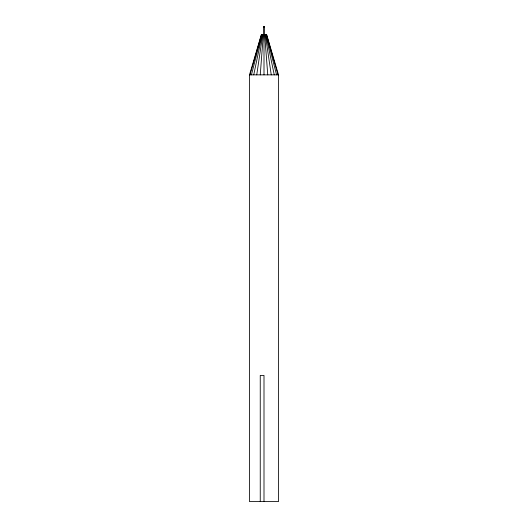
<?xml version="1.0" encoding="UTF-8"?>
<svg xmlns="http://www.w3.org/2000/svg" width="528" height="528" viewBox="0 0 528 528"><rect width="100%" height="100%" fill="white"/><g stroke="black" fill="none" stroke-linecap="round" stroke-linejoin="round"><path stroke-width="0.79" d="M260.245 74.864L263.333 34.432M256.747 74.864L262.713 34.432M263.901 26.902L264 26.4L264.376 26.902L264.376 34.432M253.744 74.864L262.178 34.432M251.44 74.864L261.769 34.432M249.995 74.864L261.512 34.432M249.5 74.864L261.426 34.432L266.574 34.432L278.5 74.864L278.5 501.6L249.5 501.6L249.5 74.864L278.5 74.864M263.809 26.902L264 26.4L264.363 26.902L263.637 26.902L264 26.4L264.323 26.902M263.736 26.902L264 26.4L264.264 26.902M263.637 26.902L264 26.4L264.191 26.902M264.099 26.902L264 26.4L263.624 26.902L263.624 34.432M266.488 34.432L278.005 74.864M266.231 34.432L276.56 74.864M265.822 34.432L274.256 74.864M265.287 34.432L271.253 74.864M264.667 34.432L267.755 74.864M264 26.4L264 26.902M264 34.432L264 74.864M264 501.6L264 375.421L260.245 375.421L260.245 501.6"/></g></svg>
